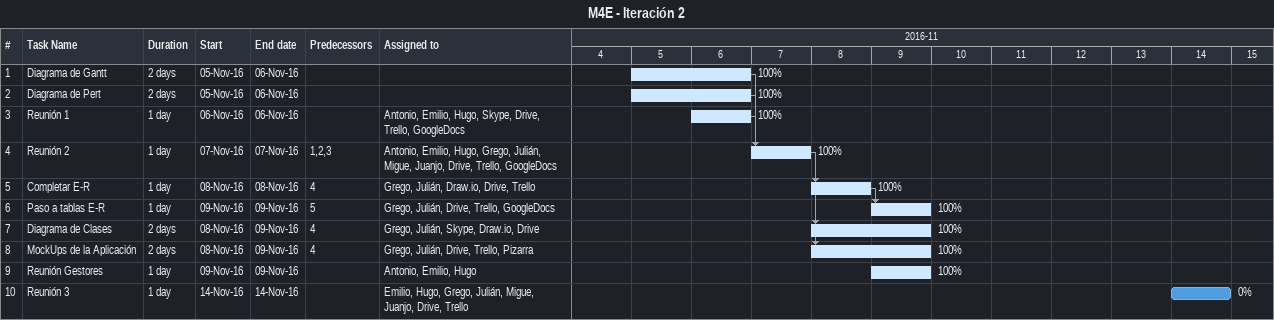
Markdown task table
M4E - Iteración 2

| ID | Task | Duration | Start | Finish | Predecessors | Resources | % complete |
|---|---|---|---|---|---|---|---|
| 1 | Diagrama de Gantt | 2d | 2016-11-05 | 2016-11-06 |  |  | 100 |
| 2 | Diagrama de Pert | 2d | 2016-11-05 | 2016-11-06 |  |  | 100 |
| 3 | Reunión 1 | 1d | 2016-11-06 | 2016-11-06 |  | Antonio, Emilio, Hugo, Skype, Drive, Trello, GoogleDocs | 100 |
| 4 | Reunión 2 | 1d | 2016-11-07 | 2016-11-07 | 1, 2, 3 | Antonio, Emilio, Hugo, Grego, Julián, Migue, Juanjo, Drive, Trello, GoogleDocs | 100 |
| 5 | Completar E-R | 1d | 2016-11-08 | 2016-11-08 | 4 | Grego, Julián, Draw.io, Drive, Trello | 100 |
| 6 | Paso a tablas E-R | 1d | 2016-11-09 | 2016-11-09 | 5 | Grego, Julián, Drive, Trello, GoogleDocs | 100 |
| 7 | Diagrama de Clases | 2d | 2016-11-08 | 2016-11-09 | 4 | Grego, Julián, Skype, Draw.io, Drive | 100 |
| 8 | MockUps de la Aplicación | 2d | 2016-11-08 | 2016-11-09 | 4 | Grego, Julián, Drive, Trello, Pizarra | 100 |
| 9 | Reunión Gestores | 1d | 2016-11-09 | 2016-11-09 |  | Antonio, Emilio, Hugo | 100 |
| 10 | Reunión 3 | 1d | 2016-11-14 | 2016-11-14 |  | Emilio, Hugo, Grego, Julián, Migue, Juanjo, Drive, Trello | 0 |
